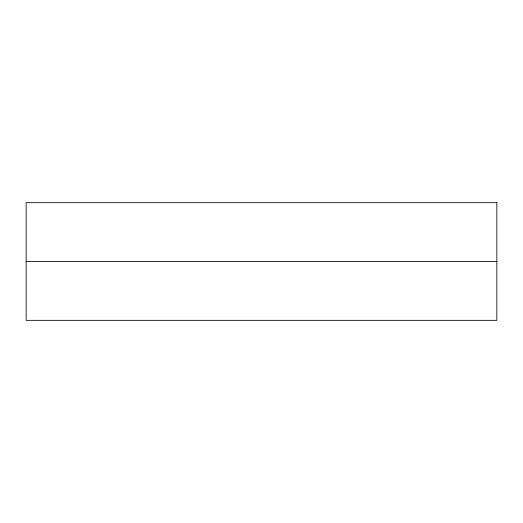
<?xml version="1.0" encoding="UTF-8"?>
<svg xmlns="http://www.w3.org/2000/svg" width="523" height="523" viewBox="0 0 523 523"><rect width="100%" height="100%" fill="white"/><g stroke="black" fill="none" stroke-linecap="round" stroke-linejoin="round"><path stroke-width="0.78" d="M26.15 261.5L496.85 261.5M496.85 202.663L26.15 202.663L26.15 320.338L496.85 320.338L496.85 202.663"/></g></svg>
